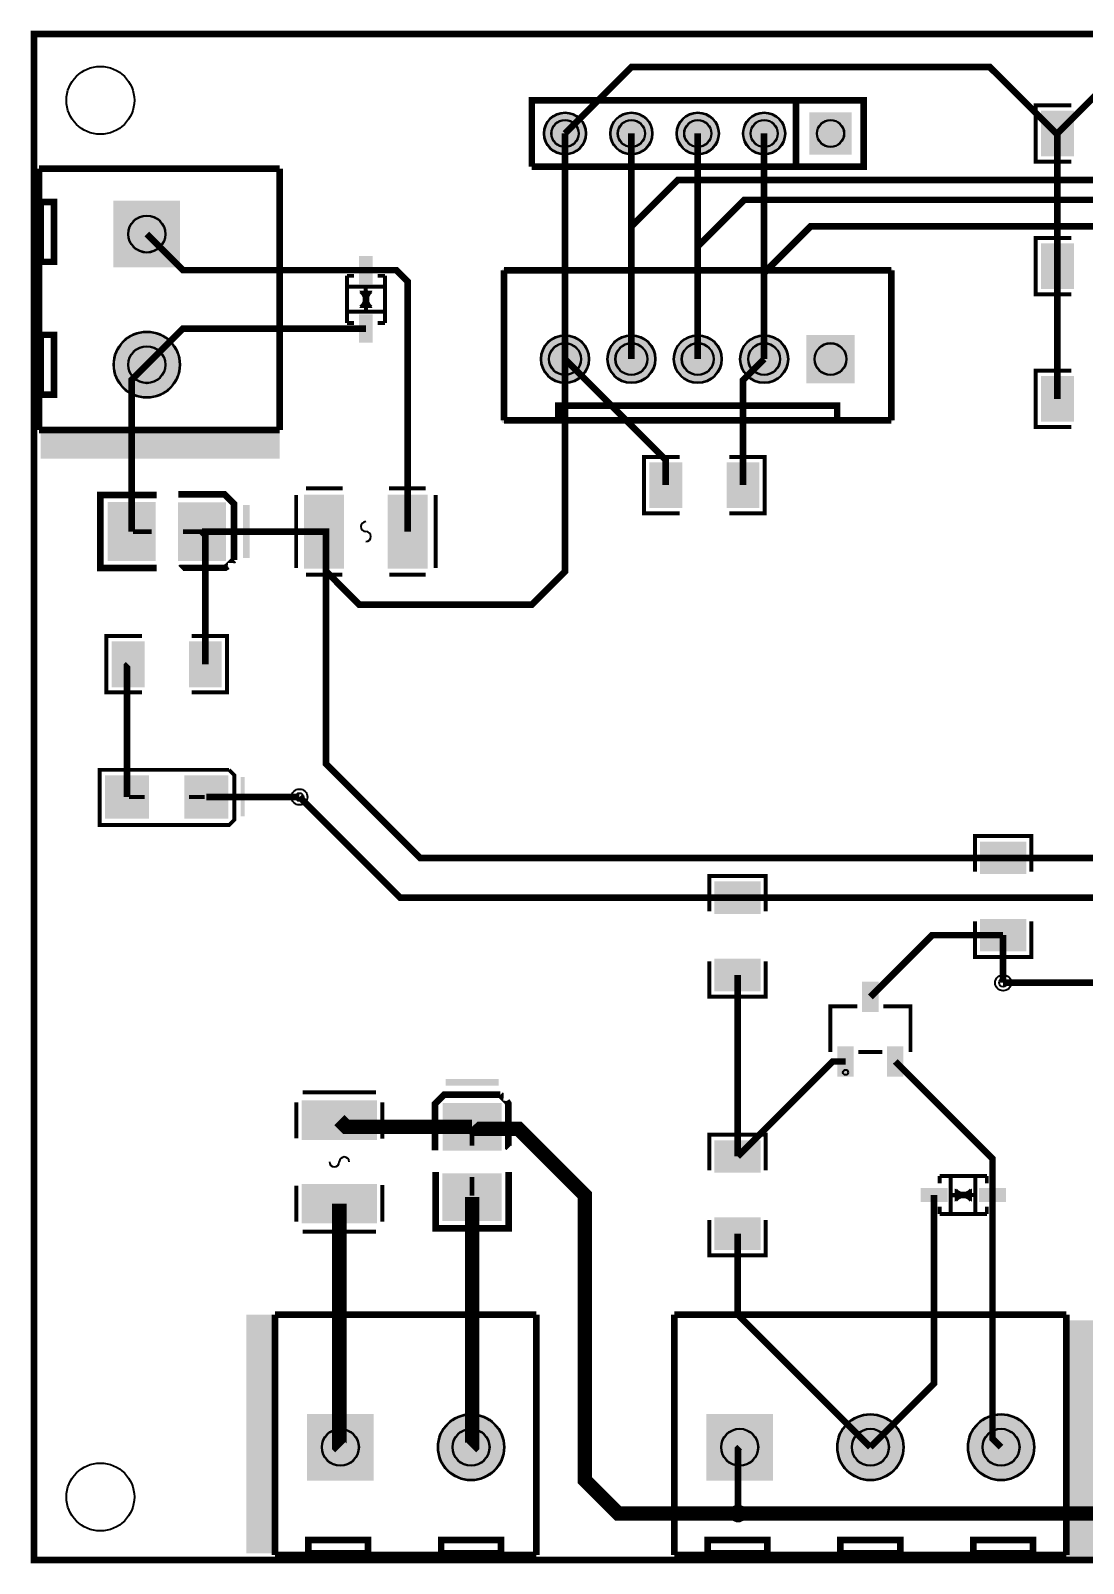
# Model space of a CAD drawing. Header units: millimetres. Extents: x 0 to 150, y -59 to 0.
# Drawn here: x -0.1 to 40.2, y -58.5 to 0.1 of the extents above; entities that cross this region are included whole.
import ezdxf

# ---------------------------------------------------------------- set-up
doc = ezdxf.new("R2010")
doc.units = ezdxf.units.MM
for name, color, linetype, true_color in [('BoardOutLine', 7, 'Continuous', 0xff00ff), ('BottomLayer', 7, 'Continuous', 0x0000ff), ('BottomSolderMaskLayer', 7, 'Continuous', 0xaa00ff), ('Document', 7, 'Continuous', 0xffffff), ('Hole', 7, 'Continuous', 0x222222), ('Multi-Layer', 7, 'Continuous', 0xc0c0c0), ('TopLayer', 7, 'Continuous', 0xff0000), ('TopPasteMaskLayer', 7, 'Continuous', 0x808080), ('TopSilkLayer', 7, 'Continuous', 0xffcc00), ('TopSolderMaskLayer', 7, 'Continuous', 0x800080)]:
    doc.layers.add(name, color=color, linetype=linetype, true_color=true_color)

msp = doc.modelspace()

# ---------------------------------------------------------------- hatches: boundary and pattern name
at = {"layer": 'BottomSolderMaskLayer'}
for points in [[(19.50723901447804, -3.810007620015199, 1), (21.132842265684538, -3.810007620015199, 1)], [(22.04724409448817, -3.810007620015199, 1), (23.67284734569467, -3.810007620015199, 1)], [(24.587249174498304, -3.810007620015199, 1), (26.212852425704803, -3.810007620015199, 1)], [(27.127254254508436, -3.810007620015199, 1), (28.752857505714935, -3.810007620015199, 1)], [(31.292810146910597, -4.622809245618441), (29.667206895704112, -4.622809245618441), (29.667206895704112, -2.9972059944119565), (31.292810146910597, -2.9972059944119565)], [(5.593421644907721, -6.384583975619535), (5.593421644907721, -8.93540999340064), (3.0425956271267296, -8.93540999340064), (3.0425956271267296, -6.384583975619535)], [(3.0426085852172378, -12.659893319786647, 1), (5.59340868681744, -12.659893319786647, 1)], [(19.394640589281188, -12.446024892049763, 1), (21.245440690881388, -12.446024892049763, 1)], [(21.93464566929132, -12.446024892049763, 1), (23.78544577089152, -12.446024892049763, 1)], [(24.474650749301453, -12.446024892049763, 1), (26.325450850901653, -12.446024892049763, 1)], [(27.014655829311586, -12.446024892049763, 1), (28.865455930911786, -12.446024892049763, 1)], [(31.405408777125785, -13.371398825951701), (29.554608675525742, -13.371398825951701), (29.554608675525742, -11.520598724351544), (31.405408777125785, -11.520598724351544)], [(10.448592103635747, -52.8265915306024), (12.999418121416966, -52.8265915306024), (12.999418121416966, -55.377417548383505), (10.448592103635747, -55.377417548383505)], [(15.448501397002872, -54.10210820421639, 1), (17.999301498603074, -54.10210820421639, 1)], [(25.728573250694808, -52.8265915306024), (28.2793992684758, -52.8265915306024), (28.2793992684758, -55.377417548383505), (25.728573250694808, -55.377417548383505)], [(30.728663957328024, -54.10210820421639, 1), (33.27946405892823, -54.10210820421639, 1)], [(35.728663957328024, -54.10210820421639, 1), (38.27946405892823, -54.10210820421639, 1)]]:
    msp.add_hatch(color=256, dxfattribs=at).paths.add_polyline_path(points)
at = {"layer": 'Document'}
for points in [[(30.734010668021256, -14.732004064008038), (32.76601473202936, -14.732004064008038), (32.76601473202936, -9.143992887985746), (18.033985267970593, -9.143992887985746), (18.033985267970593, -14.732004064008038), (20.06598933197847, -14.732004064008038), (20.06598933197847, -14.87002794005582), (20.040005080010133, -14.896012192024273), (17.94003048006107, -14.896012192024273), (17.890017780035578, -14.845999491998896), (17.890017780035578, -9.045999491998941), (17.990017780035487, -8.945999491999032), (32.79001778003544, -8.945999491999032), (32.89001778003558, -9.045999491998941), (32.89001778003558, -14.795986791973519), (32.840005080010314, -14.845999491998896), (30.740005080010178, -14.845999491998896)], [(12.954000508000945, -9.905994411988786), (12.445999491998919, -9.905994411988786), (12.700000000000045, -10.1599949199898)], [(12.445999491998919, -10.413995427990812), (12.954000508000945, -10.413995427990812), (12.700000000000045, -10.1599949199898)], [(4.056007112014186, -18.447752095504143), (4.056007112014186, -19.647752095504188), (4.236017272034587, -19.647752095504188), (4.236017272034587, -18.447752095504143)], [(3.786004572009233, -18.957759715519387), (3.786004572009233, -19.137744475488944), (4.506019812039767, -19.137744475488944), (4.506019812039767, -18.957759715519387)], [(6.4260350520701195, -18.957759715519387), (6.4260350520701195, -19.137744475488944), (5.706019812039585, -19.137744475488944), (5.706019812039585, -18.957759715519387)], [(3.8550165100330105, -28.71000762001529), (3.8550165100330105, -29.710007620015176), (4.005003810007565, -29.710007620015176), (4.005003810007565, -28.71000762001529)], [(3.629997459994911, -29.135001270002476), (3.629997459994911, -29.285013970027876), (4.22999745999482, -29.285013970027876), (4.22999745999482, -29.135001270002476)], [(6.530022860045847, -29.135001270002476), (6.530022860045847, -29.285013970027876), (5.93002286004571, -29.285013970027876), (5.93002286004571, -29.135001270002476)], [(16.67175514351038, -41.83398526797055), (16.85173990347971, -41.83398526797055), (16.85173990347971, -42.55400050800097), (16.67175514351038, -42.55400050800097)], [(16.67175514351038, -44.474015748031434), (16.85173990347971, -44.474015748031434), (16.85173990347971, -43.75400050800101), (16.67175514351038, -43.75400050800101)], [(16.161747523495023, -44.20401320802637), (17.36174752349507, -44.20401320802637), (17.36174752349507, -44.02400304800608), (16.161747523495023, -44.02400304800608)], [(35.30599441198888, -44.19601219202434), (35.30599441198888, -44.70401320802637), (35.559994919990004, -44.450012700025354)], [(35.8139954279909, -44.70401320802637), (35.8139954279909, -44.19601219202434), (35.559994919990004, -44.450012700025354)]]:
    msp.add_hatch(color=256, dxfattribs=at).paths.add_polyline_path(points)
at = {"layer": 'Multi-Layer'}
for points in [[(19.53263906527814, -3.810007620015199, 1), (21.107442214884436, -3.810007620015199, 1)], [(22.072644145288272, -3.810007620015199, 1), (23.64744729489457, -3.810007620015199, 1)], [(24.612649225298405, -3.810007620015199, 1), (26.1874523749047, -3.810007620015199, 1)], [(27.152654305308538, -3.810007620015199, 1), (28.727457454914834, -3.810007620015199, 1)], [(31.267411734823554, -4.597409194818283), (29.692608585217158, -4.597409194818283), (29.692608585217158, -3.0226060452121146), (31.267411734823554, -3.0226060452121146)], [(5.568021336042648, -6.409982219964377), (5.568021336042648, -8.910007620015222), (3.067995935991803, -8.910007620015222), (3.067995935991803, -6.409982219964377)], [(3.068008636017339, -12.659893319786647, 1), (5.568008636017339, -12.659893319786647, 1)], [(19.42004064008129, -12.446024892049763, 1), (21.220040640081287, -12.446024892049763, 1)], [(21.960045720091422, -12.446024892049763, 1), (23.76004572009142, -12.446024892049763, 1)], [(24.500050800101555, -12.446024892049763, 1), (26.300050800101552, -12.446024892049763, 1)], [(27.040055880111687, -12.446024892049763, 1), (28.840055880111684, -12.446024892049763, 1)], [(31.38001016002022, -13.34599949199901), (29.580010160020493, -13.34599949199901), (29.580010160020493, -11.545999491998941), (31.38001016002022, -11.545999491998941)], [(10.473990347980816, -52.85199390398782), (12.974015748031434, -52.85199390398782), (12.974015748031434, -55.35201930403855), (10.473990347980816, -55.35201930403855)], [(15.473901447802973, -54.10210820421639, 1), (17.973901447802973, -54.10210820421639, 1)], [(25.753975107950282, -52.85199390398782), (28.2540005080009, -52.85199390398782), (28.2540005080009, -55.35201930403855), (25.753975107950282, -55.35201930403855)], [(30.754064008128125, -54.10210820421639, 1), (33.254064008128125, -54.10210820421639, 1)], [(35.754064008128125, -54.10210820421639, 1), (38.254064008128125, -54.10210820421639, 1)]]:
    msp.add_hatch(color=256, dxfattribs=at).paths.add_polyline_path(points)
at = {"layer": 'TopLayer'}
for points in [[(39.76499872999739, -2.9595123190246113), (39.76499872999739, -4.6605029210057864), (38.557480314960685, -4.6605029210057864), (38.557480314960685, -2.9595123190246113)], [(39.76499872999739, -8.039497078994145), (39.76499872999739, -9.74048768097532), (38.557480314960685, -9.74048768097532), (38.557480314960685, -8.039497078994145)], [(12.454991109982302, -9.535001270002454), (12.945008890017789, -9.535001270002454), (12.945008890017789, -8.549987299974646), (12.454991109982302, -8.549987299974646)], [(12.454991109982302, -10.784988569977145), (12.945008890017789, -10.784988569977145), (12.945008890017789, -11.770002540005066), (12.454991109982302, -11.770002540005066)], [(39.76499872999739, -13.11950723901441), (39.76499872999739, -14.8204978409957), (38.557480314960685, -14.8204978409957), (38.557480314960685, -13.11950723901441)], [(24.778994157988336, -16.421513843027697), (24.778994157988336, -18.12250444500887), (23.571475742951634, -18.12250444500887), (23.571475742951634, -16.421513843027697)], [(26.529006858013645, -16.421513843027697), (26.529006858013645, -18.12250444500887), (27.736525273050574, -18.12250444500887), (27.736525273050574, -16.421513843027697)], [(4.6276860553721235, -20.147726695453457), (2.8426720853442475, -20.147726695453457), (2.8426720853442475, -17.947726695453298), (4.6276860553721235, -17.947726695453298)], [(7.317424434848817, -20.15242570485134), (5.532410464820941, -20.15242570485134), (5.532410464820941, -17.952425704851407), (7.317424434848817, -17.952425704851407)], [(11.842494284988561, -17.659512319024657), (11.842494284988561, -20.440513081026097), (10.357505715011484, -20.440513081026097), (10.357505715011484, -17.659512319024657)], [(13.55750571501153, -17.659512319024657), (13.55750571501153, -20.440513081026097), (15.042494284988607, -20.440513081026097), (15.042494284988607, -17.659512319024657)], [(4.205003810007611, -23.279502159004323), (4.205003810007611, -24.9804927609855), (2.9974853949709086, -24.9804927609855), (2.9974853949709086, -23.279502159004323)], [(5.9550165100329195, -23.279502159004323), (5.9550165100329195, -24.9804927609855), (7.162534925069849, -24.9804927609855), (7.162534925069849, -23.279502159004323)], [(4.380111760223372, -30.01000762001513), (2.745110490221009, -30.01000762001513), (2.745110490221009, -28.41000762001522), (4.380111760223372, -28.41000762001522)], [(7.414909829819635, -30.01000762001513), (5.779908559817159, -30.01000762001513), (5.779908559817159, -28.41000762001522), (7.414909829819635, -28.41000762001522)], [(36.233502667005496, -32.144983489966876), (37.93449326898667, -32.144983489966876), (37.93449326898667, -30.937465074930174), (36.233502667005496, -30.937465074930174)], [(26.073507747015356, -33.66898653797307), (27.774498348996758, -33.66898653797307), (27.774498348996758, -32.46146812293625), (26.073507747015356, -32.46146812293625)], [(36.233502667005496, -33.8949961899923), (37.93449326898667, -33.8949961899923), (37.93449326898667, -35.10251460502923), (36.233502667005496, -35.10251460502923)], [(26.073507747015356, -35.41899923799838), (27.774498348996758, -35.41899923799838), (27.774498348996758, -36.62651765303531), (26.073507747015356, -36.62651765303531)], [(32.30398780797577, -36.32999745999484), (32.30398780797577, -37.39999999999998), (31.703987807975636, -37.39999999999998), (31.703987807975636, -36.32999745999484)], [(31.35402590805188, -38.799999999999955), (31.35402590805188, -39.870002540004975), (30.754025908051744, -39.870002540004975), (30.754025908051744, -38.799999999999955)], [(33.25394970789944, -38.799999999999955), (33.25394970789944, -39.870002540004975), (32.65394970789953, -39.870002540004975), (32.65394970789953, -38.799999999999955)], [(13.074498348996713, -42.32250444500892), (10.293497586995272, -42.32250444500892), (10.293497586995272, -40.83751587503173), (13.074498348996713, -40.83751587503173)], [(17.866421132842333, -40.942595885191736), (17.866421132842333, -42.727609855219725), (15.666421132842288, -42.727609855219725), (15.666421132842288, -40.942595885191736)], [(27.774498348996758, -43.5750063500127), (26.073507747015356, -43.5750063500127), (26.073507747015356, -42.367487934975884), (27.774498348996758, -42.367487934975884)], [(17.861722123444224, -43.63233426466843), (17.861722123444224, -45.41734823469653), (15.661722123444179, -45.41734823469653), (15.661722123444179, -43.63233426466843)], [(13.074498348996713, -44.03751587503177), (10.293497586995272, -44.03751587503177), (10.293497586995272, -45.52250444500885), (13.074498348996713, -45.52250444500885)], [(34.93500127000266, -44.69502159004321), (34.93500127000266, -44.20500381000761), (33.94998729997474, -44.20500381000761), (33.94998729997474, -44.69502159004321)], [(36.18498856997712, -44.69502159004321), (36.18498856997712, -44.20500381000761), (37.17000254000527, -44.20500381000761), (37.17000254000527, -44.69502159004321)], [(27.774498348996758, -45.32501905003801), (26.073507747015356, -45.32501905003801), (26.073507747015356, -46.53253746507494), (27.774498348996758, -46.53253746507494)]]:
    msp.add_hatch(color=256, dxfattribs=at).paths.add_polyline_path(points)
at = {"layer": 'TopPasteMaskLayer'}
for points in [[(39.76499872999739, -3.059512319024634), (39.76499872999739, -3.420828041656023), (39.66499872999748, -3.5208280416560456), (39.454432308864625, -3.5208280416560456), (39.354432308864716, -3.6208280416560683), (39.354432308864716, -3.9991871983743295), (39.454432308864625, -4.099187198374352), (39.66499872999748, -4.099187198374352), (39.76499872999739, -4.199187198374375), (39.76499872999739, -4.560502921005764), (39.66499872999748, -4.6605029210057864), (38.657480314960594, -4.6605029210057864), (38.557480314960685, -4.560502921005764), (38.557480314960685, -3.059512319024634), (38.657480314960594, -2.9595123190246113), (39.66499872999748, -2.9595123190246113)], [(39.76499872999739, -8.139497078994168), (39.76499872999739, -8.500812801625557), (39.66499872999748, -8.600812801625466), (39.454432308864625, -8.600812801625466), (39.354432308864716, -8.700812801625489), (39.354432308864716, -9.079171958343977), (39.454432308864625, -9.179171958343886), (39.66499872999748, -9.179171958343886), (39.76499872999739, -9.279171958343909), (39.76499872999739, -9.640487680975298), (39.66499872999748, -9.74048768097532), (38.657480314960594, -9.74048768097532), (38.557480314960685, -9.640487680975298), (38.557480314960685, -8.139497078994168), (38.657480314960594, -8.039497078994145), (39.66499872999748, -8.039497078994145)], [(12.454991109982302, -9.535001270002454), (12.945008890017789, -9.535001270002454), (12.945008890017789, -8.549987299974646), (12.454991109982302, -8.549987299974646)], [(12.454991109982302, -10.784988569977145), (12.945008890017789, -10.784988569977145), (12.945008890017789, -11.770002540005066), (12.454991109982302, -11.770002540005066)], [(39.76499872999739, -13.219507239014433), (39.76499872999739, -13.580822961645936), (39.66499872999748, -13.680822961645845), (39.454432308864625, -13.680822961645845), (39.354432308864716, -13.780822961645868), (39.354432308864716, -14.159182118364242), (39.454432308864625, -14.259182118364151), (39.66499872999748, -14.259182118364151), (39.76499872999739, -14.359182118364174), (39.76499872999739, -14.720497840995677), (39.66499872999748, -14.8204978409957), (38.657480314960594, -14.8204978409957), (38.557480314960685, -14.720497840995677), (38.557480314960685, -13.219507239014433), (38.657480314960594, -13.11950723901441), (39.66499872999748, -13.11950723901441)], [(24.778994157988336, -16.52151384302772), (24.778994157988336, -16.882829565659108), (24.6789941579882, -16.982829565659017), (24.468427736855347, -16.982829565659017), (24.368427736855438, -17.08282956565904), (24.368427736855438, -17.461188722377415), (24.468427736855347, -17.561188722377324), (24.6789941579882, -17.561188722377324), (24.778994157988336, -17.661188722377346), (24.778994157988336, -18.02250444500885), (24.6789941579882, -18.12250444500887), (23.671475742951543, -18.12250444500887), (23.571475742951634, -18.02250444500885), (23.571475742951634, -16.52151384302772), (23.671475742951543, -16.421513843027697), (24.6789941579882, -16.421513843027697)], [(26.529006858013645, -16.52151384302772), (26.529006858013645, -16.882829565659108), (26.629006858013554, -16.982829565659017), (26.839573279146634, -16.982829565659017), (26.939573279146543, -17.08282956565904), (26.939573279146543, -17.461188722377415), (26.839573279146634, -17.561188722377324), (26.629006858013554, -17.561188722377324), (26.529006858013645, -17.661188722377346), (26.529006858013645, -18.02250444500885), (26.629006858013554, -18.12250444500887), (27.636525273050665, -18.12250444500887), (27.736525273050574, -18.02250444500885), (27.736525273050574, -16.52151384302772), (27.636525273050665, -16.421513843027697), (26.629006858013554, -16.421513843027697)], [(4.6276860553721235, -20.147726695453457), (2.8426720853442475, -20.147726695453457), (2.8426720853442475, -17.947726695453298), (4.6276860553721235, -17.947726695453298)], [(7.317424434848817, -20.15242570485134), (5.532410464820941, -20.15242570485134), (5.532410464820941, -17.952425704851407), (7.317424434848817, -17.952425704851407)], [(11.842494284988561, -17.759512319024566), (11.842494284988561, -18.477241554483157), (11.742494284988652, -18.57724155448318), (11.437592075184057, -18.57724155448318), (11.337592075184148, -18.67724155448309), (11.337592075184148, -19.422783845567665), (11.437592075184057, -19.522783845567574), (11.742494284988652, -19.522783845567574), (11.842494284988561, -19.622783845567596), (11.842494284988561, -20.340513081026074), (11.742494284988652, -20.440513081026097), (10.457505715011393, -20.440513081026097), (10.357505715011484, -20.340513081026074), (10.357505715011484, -17.759512319024566), (10.457505715011393, -17.659512319024657), (11.742494284988652, -17.659512319024657)], [(13.55750571501153, -17.759512319024566), (13.55750571501153, -18.477241554483157), (13.657505715011439, -18.57724155448318), (13.962407924815807, -18.57724155448318), (14.062407924815943, -18.67724155448309), (14.062407924815943, -19.422783845567665), (13.962407924815807, -19.522783845567574), (13.657505715011439, -19.522783845567574), (13.55750571501153, -19.622783845567596), (13.55750571501153, -20.340513081026074), (13.657505715011439, -20.440513081026097), (14.94249428498847, -20.440513081026097), (15.042494284988607, -20.340513081026074), (15.042494284988607, -17.759512319024566), (14.94249428498847, -17.659512319024657), (13.657505715011439, -17.659512319024657)], [(4.205003810007611, -23.379502159004232), (4.205003810007611, -23.740817881635735), (4.105003810007702, -23.840817881635758), (3.8944373888748487, -23.840817881635758), (3.7944373888749396, -23.94081788163578), (3.7944373888749396, -24.31917703835404), (3.8944373888748487, -24.419177038354064), (4.105003810007702, -24.419177038354064), (4.205003810007611, -24.519177038354087), (4.205003810007611, -24.880492760985476), (4.105003810007702, -24.9804927609855), (3.0974853949708177, -24.9804927609855), (2.9974853949709086, -24.880492760985476), (2.9974853949709086, -23.379502159004232), (3.0974853949708177, -23.279502159004323), (4.105003810007702, -23.279502159004323)], [(5.9550165100329195, -23.379502159004232), (5.9550165100329195, -23.740817881635735), (6.055016510033056, -23.840817881635758), (6.265582931165909, -23.840817881635758), (6.365582931165818, -23.94081788163578), (6.365582931165818, -24.31917703835404), (6.265582931165909, -24.419177038354064), (6.055016510033056, -24.419177038354064), (5.9550165100329195, -24.519177038354087), (5.9550165100329195, -24.880492760985476), (6.055016510033056, -24.9804927609855), (7.062534925069713, -24.9804927609855), (7.162534925069849, -24.880492760985476), (7.162534925069849, -23.379502159004232), (7.062534925069713, -23.279502159004323), (6.055016510033056, -23.279502159004323)], [(4.3800355600710645, -29.910033020065953), (4.3800355600710645, -29.539497078994145), (4.2800355600711555, -29.439497078994123), (3.9241300482601673, -29.439497078994123), (3.8241300482602583, -29.3394970789941), (3.8241300482602583, -29.080543561087097), (3.9241300482601673, -28.980543561087075), (4.2800355600711555, -28.980543561087075), (4.3800355600710645, -28.88051816103632), (4.3800355600710645, -28.510007620015244), (4.2800355600711555, -28.41000762001522), (2.8450342900684973, -28.41000762001522), (2.7450088900177434, -28.510007620015244), (2.7450088900177434, -29.910033020065953), (2.8450342900684973, -30.010033020065976), (4.2800355600711555, -30.010033020065976)], [(5.780010160020311, -28.510007620015244), (5.780010160020311, -28.88051816103632), (5.880010160020447, -28.980518161036343), (6.235915671831435, -28.980518161036343), (6.335915671831344, -29.080518161036252), (6.335915671831344, -29.3394970789941), (6.235915671831435, -29.439497078994123), (5.880010160020447, -29.439497078994123), (5.780010160020311, -29.539497078994145), (5.780010160020311, -29.91000762001522), (5.880010160020447, -30.01000762001513), (7.315011430022878, -30.01000762001513), (7.415011430022787, -29.91000762001522), (7.415011430022787, -28.510007620015244), (7.315011430022878, -28.41000762001522), (5.880010160020447, -28.41000762001522)], [(36.333502667005405, -32.144983489966876), (36.694818389636794, -32.144983489966876), (36.79481838963693, -32.04498348996685), (36.79481838963693, -31.834417068834114), (36.89481838963684, -31.73441706883409), (37.2731775463551, -31.73441706883409), (37.37317754635524, -31.834417068834114), (37.37317754635524, -32.04498348996685), (37.473177546355146, -32.144983489966876), (37.834493268986535, -32.144983489966876), (37.93449326898667, -32.04498348996685), (37.93449326898667, -31.037465074930196), (37.834493268986535, -30.937465074930174), (36.333502667005405, -30.937465074930174), (36.233502667005496, -31.037465074930196), (36.233502667005496, -32.04498348996685)], [(26.173507747015492, -33.66898653797307), (26.53482346964688, -33.66898653797307), (26.63482346964679, -33.568986537973046), (26.63482346964679, -33.35842011684019), (26.734823469646926, -33.25842011684017), (27.113182626365187, -33.25842011684017), (27.213182626365096, -33.35842011684019), (27.213182626365096, -33.568986537973046), (27.313182626365233, -33.66898653797307), (27.67449834899662, -33.66898653797307), (27.774498348996758, -33.568986537973046), (27.774498348996758, -32.561468122936276), (27.67449834899662, -32.46146812293625), (26.173507747015492, -32.46146812293625), (26.073507747015356, -32.561468122936276), (26.073507747015356, -33.568986537973046)], [(36.333502667005405, -33.8949961899923), (36.694818389636794, -33.8949961899923), (36.79481838963693, -33.99499618999232), (36.79481838963693, -34.205562611125174), (36.89481838963684, -34.3055626111252), (37.2731775463551, -34.3055626111252), (37.37317754635524, -34.205562611125174), (37.37317754635524, -33.99499618999232), (37.473177546355146, -33.8949961899923), (37.834493268986535, -33.8949961899923), (37.93449326898667, -33.99499618999232), (37.93449326898667, -35.002514605029205), (37.834493268986535, -35.10251460502923), (36.333502667005405, -35.10251460502923), (36.233502667005496, -35.002514605029205), (36.233502667005496, -33.99499618999232)], [(26.173507747015492, -35.41899923799838), (26.53482346964688, -35.41899923799838), (26.63482346964679, -35.5189992379984), (26.63482346964679, -35.72956565913137), (26.734823469646926, -35.829565659131276), (27.113182626365187, -35.829565659131276), (27.213182626365096, -35.72956565913137), (27.213182626365096, -35.5189992379984), (27.313182626365233, -35.41899923799838), (27.67449834899662, -35.41899923799838), (27.774498348996758, -35.5189992379984), (27.774498348996758, -36.526517653035285), (27.67449834899662, -36.62651765303531), (26.173507747015492, -36.62651765303531), (26.073507747015356, -36.526517653035285), (26.073507747015356, -35.5189992379984)], [(32.30398780797577, -36.32999745999484), (32.30398780797577, -37.39999999999998), (31.703987807975636, -37.39999999999998), (31.703987807975636, -36.32999745999484)], [(31.35402590805188, -38.799999999999955), (31.35402590805188, -39.870002540004975), (30.754025908051744, -39.870002540004975), (30.754025908051744, -38.799999999999955)], [(33.25394970789944, -38.799999999999955), (33.25394970789944, -39.870002540004975), (32.65394970789953, -39.870002540004975), (32.65394970789953, -38.799999999999955)], [(12.974498348996576, -42.32250444500892), (12.256769113538212, -42.32250444500892), (12.156769113538303, -42.222504445008894), (12.156769113538303, -41.91760223520441), (12.056769113538394, -41.817602235204504), (11.311226822453591, -41.817602235204504), (11.211226822453682, -41.91760223520441), (11.211226822453682, -42.222504445008894), (11.111226822453773, -42.32250444500892), (10.393497586995181, -42.32250444500892), (10.293497586995272, -42.222504445008894), (10.293497586995272, -40.937515875031636), (10.393497586995181, -40.83751587503173), (12.974498348996576, -40.83751587503173), (13.074498348996713, -40.937515875031636), (13.074498348996713, -42.222504445008894)], [(17.866421132842333, -40.942595885191736), (17.866421132842333, -42.727609855219725), (15.666421132842288, -42.727609855219725), (15.666421132842288, -40.942595885191736)], [(27.67449834899662, -43.5750063500127), (27.313182626365233, -43.5750063500127), (27.213182626365096, -43.47500635001268), (27.213182626365096, -43.264439928879824), (27.113182626365187, -43.1644399288798), (26.734823469646926, -43.1644399288798), (26.63482346964679, -43.264439928879824), (26.63482346964679, -43.47500635001268), (26.53482346964688, -43.5750063500127), (26.173507747015492, -43.5750063500127), (26.073507747015356, -43.47500635001268), (26.073507747015356, -42.46748793497591), (26.173507747015492, -42.367487934975884), (27.67449834899662, -42.367487934975884), (27.774498348996758, -42.46748793497591), (27.774498348996758, -43.47500635001268)], [(17.861722123444224, -43.63233426466843), (17.861722123444224, -45.41734823469653), (15.661722123444179, -45.41734823469653), (15.661722123444179, -43.63233426466843)], [(12.974498348996576, -44.03751587503177), (12.256769113538212, -44.03751587503177), (12.156769113538303, -44.137515875031795), (12.156769113538303, -44.44241808483616), (12.056769113538394, -44.54241808483607), (11.311226822453591, -44.54241808483607), (11.211226822453682, -44.44241808483616), (11.211226822453682, -44.137515875031795), (11.111226822453773, -44.03751587503177), (10.393497586995181, -44.03751587503177), (10.293497586995272, -44.137515875031795), (10.293497586995272, -45.422504445008826), (10.393497586995181, -45.52250444500885), (12.974498348996576, -45.52250444500885), (13.074498348996713, -45.422504445008826), (13.074498348996713, -44.137515875031795)], [(34.93500127000266, -44.69502159004321), (34.93500127000266, -44.20500381000761), (33.94998729997474, -44.20500381000761), (33.94998729997474, -44.69502159004321)], [(36.18498856997712, -44.69502159004321), (36.18498856997712, -44.20500381000761), (37.17000254000527, -44.20500381000761), (37.17000254000527, -44.69502159004321)], [(27.67449834899662, -45.32501905003801), (27.313182626365233, -45.32501905003801), (27.213182626365096, -45.42501905003803), (27.213182626365096, -45.635585471170884), (27.113182626365187, -45.73558547117091), (26.734823469646926, -45.73558547117091), (26.63482346964679, -45.635585471170884), (26.63482346964679, -45.42501905003803), (26.53482346964688, -45.32501905003801), (26.173507747015492, -45.32501905003801), (26.073507747015356, -45.42501905003803), (26.073507747015356, -46.432537465074915), (26.173507747015492, -46.53253746507494), (27.67449834899662, -46.53253746507494), (27.774498348996758, -46.432537465074915), (27.774498348996758, -45.42501905003803)]]:
    msp.add_hatch(color=256, dxfattribs=at).paths.add_polyline_path(points)
at = {"layer": 'TopSilkLayer'}
for points in [[(0.25400050800101326, -15.24003048006091), (9.398018796037604, -15.24003048006091), (9.398018796037604, -16.256032512064962), (0.25400050800101326, -16.256032512064962), (0.25400050800101326, -15.24003048006091)], [(8.255016510033101, -20.066040132080275), (8.001016002031974, -20.066040132080275), (8.001016002031974, -18.034036068072055), (8.255016510033101, -18.034036068072055)], [(7.913817627635353, -28.448818897637807), (7.913817627635353, -29.95123190246386), (8.066217932435848, -29.95123190246386), (8.066217932435848, -28.448818897637807)], [(17.780035560071155, -40.005003810007565), (17.780035560071155, -40.25900431800858), (15.74803149606305, -40.25900431800858), (15.74803149606305, -40.005003810007565)], [(8.128016256032424, -49.022098044196014), (9.144018288036705, -49.022098044196014), (9.144018288036705, -58.166116332232605), (8.128016256032424, -58.166116332232605), (8.128016256032424, -49.022098044196014)], [(39.50393700787413, -49.2448564897129), (40.51993903987818, -49.2448564897129), (40.51993903987818, -58.38887477774949), (39.50393700787413, -58.38887477774949), (39.50393700787413, -49.2448564897129)]]:
    msp.add_hatch(color=256, dxfattribs=at).paths.add_polyline_path(points)
at = {"layer": 'TopSolderMaskLayer'}
for points in [[(19.50723901447804, -3.810007620015199, 1), (21.132842265684538, -3.810007620015199, 1)], [(22.04724409448817, -3.810007620015199, 1), (23.67284734569467, -3.810007620015199, 1)], [(24.587249174498304, -3.810007620015199, 1), (26.212852425704803, -3.810007620015199, 1)], [(27.127254254508436, -3.810007620015199, 1), (28.752857505714935, -3.810007620015199, 1)], [(31.292810146910597, -4.622809245618441), (29.667206895704112, -4.622809245618441), (29.667206895704112, -2.9972059944119565), (31.292810146910597, -2.9972059944119565)], [(39.790396643645636, -2.9341126475052306), (39.790396643645636, -4.685902592525167), (38.53207812700862, -4.685902592525167), (38.53207812700862, -2.9341126475052306)], [(5.593421644907721, -6.384583975619535), (5.593421644907721, -8.93540999340064), (3.0425956271267296, -8.93540999340064), (3.0425956271267296, -6.384583975619535)], [(39.790396643645636, -8.01409664891321), (39.790396643645636, -9.765886593933374), (38.53207812700862, -9.765886593933374), (38.53207812700862, -8.01409664891321)], [(12.442353962479956, -9.586069974078669), (12.957643417607642, -9.586069974078669), (12.957643417607642, -8.498934396044092), (12.442353962479956, -8.498934396044092)], [(12.442353962479956, -10.733914599185823), (12.957643417607642, -10.733914599185823), (12.957643417607642, -11.821050177220286), (12.442353962479956, -11.821050177220286)], [(3.0426085852172378, -12.659893319786647, 1), (5.59340868681744, -12.659893319786647, 1)], [(19.394640589281188, -12.446024892049763, 1), (21.245440690881388, -12.446024892049763, 1)], [(21.93464566929132, -12.446024892049763, 1), (23.78544577089152, -12.446024892049763, 1)], [(24.474650749301453, -12.446024892049763, 1), (26.325450850901653, -12.446024892049763, 1)], [(27.014655829311586, -12.446024892049763, 1), (28.865455930911786, -12.446024892049763, 1)], [(31.405408777125785, -13.371398825951701), (29.554608675525742, -13.371398825951701), (29.554608675525742, -11.520598724351544), (31.405408777125785, -11.520598724351544)], [(39.790396643645636, -13.094106808933589), (39.790396643645636, -14.845896753953639), (38.53207812700862, -14.845896753953639), (38.53207812700862, -13.094106808933589)], [(24.80439314021237, -16.39611341294676), (24.80439314021237, -18.147903357966925), (23.546074623575578, -18.147903357966925), (23.546074623575578, -16.39611341294676)], [(26.503603601485565, -16.39611341294676), (26.503603601485565, -18.147903357966925), (27.761922118122584, -18.147903357966925), (27.761922118122584, -16.39611341294676)], [(4.653088997634541, -20.173126159742083), (2.817274926006462, -20.173126159742083), (2.817274926006462, -17.92232605814172), (4.653088997634541, -17.92232605814172)], [(7.342823762783382, -20.177828101697173), (5.507009691155417, -20.177828101697173), (5.507009691155417, -17.92702800009704), (7.342823762783382, -17.92702800009704)], [(11.867891294646824, -17.63411180424589), (11.867891294646824, -20.46591266784742), (10.332103491967246, -20.46591266784742), (10.332103491967246, -17.63411180424589)], [(13.532106967557866, -17.63411180424589), (13.532106967557866, -20.46591266784742), (15.067894770237444, -20.46591266784742), (15.067894770237444, -17.63411180424589)], [(4.230404929383667, -23.25410097036206), (4.230404929383667, -25.005890915381883), (2.9720864127466484, -25.005890915381883), (2.9720864127466484, -23.25410097036206)], [(5.929615390656863, -23.25410097036206), (5.929615390656863, -25.005890915381883), (7.187933907293882, -25.005890915381883), (7.187933907293882, -23.25410097036206)], [(4.4055118110236435, -30.035406057908858), (2.719710439420851, -30.035406057908858), (2.719710439420851, -28.384605956308633), (4.4055118110236435, -28.384605956308633)], [(7.4403098806196795, -30.035406057908858), (5.754508509017114, -30.035406057908858), (5.754508509017114, -28.384605956308633), (7.4403098806196795, -28.384605956308633)], [(36.19771926350768, -32.163012978459165), (37.97027026102842, -32.163012978459165), (37.97027026102842, -30.919432552192234), (36.19771926350768, -30.919432552192234)], [(26.037725412093778, -33.687016026465244), (27.810276409614744, -33.687016026465244), (27.810276409614744, -32.44343560019831), (26.037725412093778, -32.44343560019831)], [(36.19771926350768, -33.87696215013136), (37.97027026102842, -33.87696215013136), (37.97027026102842, -35.12054257639852), (36.19771926350768, -35.12054257639852)], [(26.037725412093778, -35.40096519813744), (27.810276409614744, -35.40096519813744), (27.810276409614744, -36.644545624404714), (26.037725412093778, -36.644545624404714)], [(32.31822717557975, -36.28468984249798), (32.31822717557975, -37.44528611207761), (31.68974120492021, -37.44528611207761), (31.68974120492021, -36.28468984249798)], [(31.368265275656086, -38.75470098467076), (31.368265275656086, -39.91529725425039), (30.739779304996546, -39.91529725425039), (30.739779304996546, -38.75470098467076)], [(33.26818907550364, -38.75470098467076), (33.26818907550364, -39.91529725425039), (32.63970310484433, -39.91529725425039), (32.63970310484433, -38.75470098467076)], [(13.122064413512135, -42.336065150926174), (10.24592978468445, -42.336065150926174), (10.24592978468445, -40.82395052932736), (13.122064413512135, -40.82395052932736)], [(17.89772916403922, -40.92198587329722), (17.89772916403922, -42.748217521068455), (15.635118884569692, -42.748217521068455), (15.635118884569692, -40.92198587329722)], [(27.810276409614744, -43.593035838504875), (26.037725412093778, -43.593035838504875), (26.037725412093778, -42.349455412237944), (27.810276409614744, -42.349455412237944)], [(17.893026540313485, -43.61172718533112), (17.893026540313485, -45.43795883310247), (15.630416260843958, -45.43795883310247), (15.630416260843958, -43.61172718533112)], [(13.122064413512135, -44.02395238524218), (10.24592978468445, -44.02395238524218), (10.24592978468445, -45.536067006840995), (13.122064413512135, -45.536067006840995)], [(34.960402630758836, -44.72041505744926), (34.960402630758836, -44.1795945424559), (33.924588559130825, -44.1795945424559), (33.924588559130825, -44.72041505744926)], [(36.159592449045476, -44.72041505744926), (36.159592449045476, -44.1795945424559), (37.19540652067394, -44.1795945424559), (37.19540652067394, -44.72041505744926)], [(27.810276409614744, -45.30698501017707), (26.037725412093778, -45.30698501017707), (26.037725412093778, -46.55056543644423), (27.810276409614744, -46.55056543644423)], [(10.448592103635747, -52.8265915306024), (12.999418121416966, -52.8265915306024), (12.999418121416966, -55.377417548383505), (10.448592103635747, -55.377417548383505)], [(15.448501397002872, -54.10210820421639, 1), (17.999301498603074, -54.10210820421639, 1)], [(25.728573250694808, -52.8265915306024), (28.2793992684758, -52.8265915306024), (28.2793992684758, -55.377417548383505), (25.728573250694808, -55.377417548383505)], [(30.728663957328024, -54.10210820421639, 1), (33.27946405892823, -54.10210820421639, 1)], [(35.728663957328024, -54.10210820421639, 1), (38.27946405892823, -54.10210820421639, 1)]]:
    msp.add_hatch(color=256, dxfattribs=at).paths.add_polyline_path(points)

# ---------------------------------------------------------------- linework, layer by layer
at = {"layer": 'BoardOutLine', "const_width": 0.25400050800101603}
msp.add_lwpolyline([(0, 0), (149.86029972059941, 0), (149.86029972059941, -58.42011684023362), (0, -58.42011684023362), (0, 0)], close=True, dxfattribs=at)
at = {"layer": 'BottomLayer', "const_width": 0.25400050800101603}
for points in [[(68.57988315976627, -3.810007620015199), (66.80187960375929, -5.588011176022292), (24.637998475996937, -5.588011176022292), (22.86004572009142, -7.3659639319278085), (22.86004572009142, -12.446024892049763)], [(71.1198882397764, -3.810007620015199), (68.57988315976627, -6.3500127000253315), (27.17800355600707, -6.3500127000253315), (25.400050800101553, -8.127965455930848), (25.400050800101553, -12.446024892049763)], [(73.65989331978653, -3.810007620015199), (70.10391160782319, -7.36598933197854), (29.718008636017203, -7.36598933197854), (27.940055880111686, -9.143942087884056), (27.940055880111686, -12.446024892049763)], [(73.65989331978653, -11.43002286004571), (48.76791973583954, -36.321996443992816), (37.08399796799608, -36.321996443992816)]]:
    msp.add_lwpolyline(points, dxfattribs=at)
at = {"layer": 'BottomSolderMaskLayer'}
for centre, radius in [((20.320040640081288, -3.810007620015199), 0.8128016256032513), ((20.3199898399796, -3.810007620015199), 0.526459478725409), ((22.86004572009142, -3.810007620015199), 0.8128016256032513), ((22.85999491998973, -3.810007620015199), 0.526459478725409), ((25.400050800101553, -3.810007620015199), 0.8128016256032513), ((25.399999999999864, -3.810007620015199), 0.526459478725409), ((27.940055880111686, -3.810007620015199), 0.8128016256032513), ((27.940005080009996, -3.810007620015199), 0.526459478725409), ((30.48001016002013, -3.810007620015199), 0.526459478725409), ((4.318008636017339, -7.659994919989799), 0.7142240284480569), ((4.318008636017339, -12.659893319786647), 1.2754000508001015), ((20.320040640081288, -12.446024892049763), 0.9254000508001016), ((22.86004572009142, -12.446024892049763), 0.9254000508001016), ((25.400050800101553, -12.446024892049763), 0.9254000508001016), ((27.940055880111686, -12.446024892049763), 0.9254000508001016), ((4.318008636017339, -12.6599949199898), 0.7142240284480569), ((20.3199898399796, -12.445999491998919), 0.6169333672000678), ((22.85999491998973, -12.445999491998919), 0.6169333672000678), ((25.399999999999864, -12.445999491998919), 0.6169333672000678), ((27.940005080009996, -12.445999491998919), 0.6169333672000678), ((30.48001016002013, -12.445999491998919), 0.6169333672000678), ((11.724003048006125, -54.10200660401324), 0.7142240284480569), ((16.723901447802973, -54.10210820421639), 1.2754000508001015), ((16.724003048006125, -54.10200660401324), 0.7142240284480569), ((27.00398780797559, -54.10200660401324), 0.7142240284480569), ((32.004064008128125, -54.10210820421639), 1.2754000508001015), ((32.00398780797582, -54.10200660401324), 0.7142240284480569), ((37.004064008128125, -54.10210820421639), 1.2754000508001015), ((37.00403860807728, -54.10200660401324), 0.7142240284480569)]:
    msp.add_circle(centre, radius, dxfattribs=at)
at = {"layer": 'Document'}
msp.add_circle((31.054102108204233, -39.75107950215897), 0.10007620015240032, dxfattribs=at)
at = {"layer": 'Hole'}
for centre in [(10.160020320040758, -29.210058420116866), (37.08407416814839, -36.32207264414524), (26.94183388366764, -56.642113284226525)]:
    msp.add_circle(centre, 0.15240030480060962, dxfattribs=at)
at = {"layer": 'Multi-Layer'}
for centre, radius in [((2.5400050800101326, -2.5400050800101326), 1.3000000000000003), ((20.320040640081288, -3.810007620015199), 0.7874015748031498), ((20.3199898399796, -3.810007620015199), 0.51000762001524), ((22.86004572009142, -3.810007620015199), 0.7874015748031498), ((22.85999491998973, -3.810007620015199), 0.51000762001524), ((25.400050800101553, -3.810007620015199), 0.7874015748031498), ((25.399999999999864, -3.810007620015199), 0.51000762001524), ((27.940055880111686, -3.810007620015199), 0.7874015748031498), ((27.940005080009996, -3.810007620015199), 0.51000762001524), ((30.48001016002013, -3.810007620015199), 0.51000762001524), ((4.318008636017339, -7.659994919989799), 0.7000000000000001), ((4.318008636017339, -12.659893319786647), 1.25), ((20.320040640081288, -12.446024892049763), 0.9000000000000001), ((22.86004572009142, -12.446024892049763), 0.9000000000000001), ((25.400050800101553, -12.446024892049763), 0.9000000000000001), ((27.940055880111686, -12.446024892049763), 0.9000000000000001), ((4.318008636017339, -12.6599949199898), 0.7000000000000001), ((20.3199898399796, -12.445999491998919), 0.6000000000000001), ((22.85999491998973, -12.445999491998919), 0.6000000000000001), ((25.399999999999864, -12.445999491998919), 0.6000000000000001), ((27.940005080009996, -12.445999491998919), 0.6000000000000001), ((30.48001016002013, -12.445999491998919), 0.6000000000000001), ((10.160020320040758, -29.210058420116866), 0.30480060960121924), ((37.08407416814839, -36.32207264414524), 0.30480060960121924), ((16.723901447802973, -54.10210820421639), 1.25), ((32.004064008128125, -54.10210820421639), 1.25), ((37.004064008128125, -54.10210820421639), 1.25), ((11.724003048006125, -54.10200660401324), 0.7000000000000001), ((16.724003048006125, -54.10200660401324), 0.7000000000000001), ((27.00398780797559, -54.10200660401324), 0.7000000000000001), ((32.00398780797582, -54.10200660401324), 0.7000000000000001), ((37.00403860807728, -54.10200660401324), 0.7000000000000001), ((2.5400050800101326, -56.00711201422405), 1.3000000000000003), ((26.94183388366764, -56.642113284226525), 0.30480060960121924)]:
    msp.add_circle(centre, radius, dxfattribs=at)
at = {"layer": 'TopLayer'}
for points, const_width in [([(20.320040640081288, -3.810007620015199), (22.86004572009142, -1.2700025400050663), (36.576073152146364, -1.2700025400050663), (39.1160782321565, -3.810007620015199), (39.16179832359671, -3.810007620015199)], 0.25400050800101603), ([(39.16179832359671, -3.810007620015199), (41.701803403606846, -1.2700025400050663), (63.500127000254, -1.2700025400050663), (66.04013208026413, -3.810007620015199)], 0.25400050800101603), ([(20.320040640081288, -12.446024892049763), (20.320040640081288, -3.810007620015199)], 0.25400050800101603), ([(22.86004572009142, -3.810007620015199), (22.86004572009142, -12.446024892049763)], 0.25400050800101603), ([(25.400050800101553, -3.810007620015199), (25.400050800101553, -12.446024892049763)], 0.25400050800101603), ([(27.940055880111686, -3.810007620015199), (27.940055880111686, -12.446024892049763)], 0.25400050800101603), ([(39.16121412242842, -3.809956819913623), (39.16121412242842, -8.889966979933888)], 0.25400050800101603), ([(4.318008636017339, -7.659893319786647), (5.700685801371719, -9.042570485141027), (12.70002540005089, -9.042570485141027)], 0.25400050800101603), ([(39.16121412242842, -8.889966979933888), (39.161188722377574, -13.969951739903422)], 0.25400050800101603), ([(12.70002540005089, -9.042570485141027), (13.86858013716028, -9.042570485141027), (14.299923799847647, -9.473914147828282), (14.299923799847647, -19.049987299974532)], 0.25400050800101603), ([(12.70002540005089, -11.27752095504195), (5.700381000762036, -11.27752095504195), (4.318008636017339, -12.659893319786647)], 0.25400050800101603), ([(20.320040640081288, -12.446024892049763), (20.320040640081288, -20.5740411480823), (19.050038100076108, -21.844043688087368), (12.446024892049763, -21.844043688087368), (11.17602235204481, -20.57150114300225)], 0.25400050800101603), ([(20.320040640081288, -12.446024892049763), (24.175184150368295, -16.30116840233677), (24.175184150368295, -17.271958343916594)], 0.25400050800101603), ([(27.940055880111686, -12.446024892049763), (27.132766065532223, -13.25331470662934), (27.132766065532223, -17.271958343916594)], 0.25400050800101603), ([(4.318008636017339, -12.659893319786647), (3.7351028702057647, -13.242799085598108), (3.7351028702057647, -19.047675895351745)], 0.25400050800101603), ([(6.424968249936455, -19.05250190500385), (6.558801117602343, -19.18633477266951), (6.558801117602343, -24.129946659893335)], 0.25400050800101603), ([(11.09982219964445, -19.050038100076222), (6.426212852425806, -19.05257810515627)], 0.25400050800101603), ([(11.09982219964445, -19.050038100076222), (11.17602235204481, -19.050038100076222), (11.17602235204481, -26.924053848107633)], 0.25400050800101603), ([(3.601219202438415, -24.129946659893335), (3.56253492506994, -24.16863093726181), (3.56253492506994, -29.209931419862755)], 0.25400050800101603), ([(11.17602235204481, -26.924053848107633), (11.17602235204481, -27.940055880111686), (14.777749555498986, -31.541783083566088), (37.08407416814839, -31.541783083566088)], 0.25400050800101603), ([(6.597332994665976, -29.209931419862755), (10.159918719837378, -29.209931419862755)], 0.25400050800101603), ([(10.159994919989913, -29.210007620015176), (14.015265430530917, -33.06527813055618), (26.924053848107633, -33.06527813055618)], 0.25400050800101603), ([(37.08407416814839, -31.5412750825501), (57.40411480822968, -31.5412750825501)], 0.25400050800101603), ([(26.924053848107633, -33.06527813055618), (47.24389128778262, -33.06512573025145)], 0.25400050800101603), ([(32.004064008128125, -36.86512573025141), (34.37033274066539, -34.49885699771403), (37.08407416814839, -34.49885699771403)], 0.25400050800101603), ([(37.08399796799608, -36.321996443992816), (37.08407416814839, -34.49885699771403)], 0.25400050800101603), ([(26.924053848107633, -42.97129794259581), (26.924053848107633, -36.02286004572011)], 0.25400050800101603), ([(26.924053848107633, -42.97129794259581), (30.560325120650305, -39.33502667005337), (31.054102108204233, -39.33502667005337)], 0.25400050800101603), ([(32.95402590805179, -39.33502667005337), (36.67752095504193, -43.05852171704339), (36.67752095504193, -44.450088900177775)], 0.25400050800101603), ([(11.6840741681483, -41.58003556007111), (11.939090678181401, -41.8350520701041), (16.76649733299473, -41.8350520701041)], 0.55), ([(16.76657353314704, -41.83388366776728), (16.840233680467463, -41.91008382016764), (18.54203708407408, -41.91008382016764), (21.08204216408444, -44.450088900177775), (21.08204216408444, -55.37211074422146), (22.352044704089394, -56.642113284226525), (26.941910083820176, -56.642113284226525)], 0.55), ([(11.723901447802973, -54.10210820421639), (11.6840741681483, -54.06228092456172), (11.6840741681483, -44.77993395986789)], 0.55), ([(16.723901447802973, -54.10210820421639), (16.761671323342625, -54.06433832867663), (16.761671323342625, -44.5249174498349)], 0.55), ([(32.004064008128125, -54.10210820421639), (34.44246888493785, -51.663703327406665), (34.44246888493785, -44.450088900177775)], 0.25400050800101603), ([(37.00408940817874, -54.10210820421639), (36.677419354838776, -53.77543815087631), (36.677419354838776, -44.450088900177775)], 0.25400050800101603), ([(32.004064008128125, -54.10210820421639), (26.924053848107633, -49.022098044196014), (26.924053848107633, -45.92887985775974)], 0.25400050800101603), ([(27.004064008127898, -54.10210820421639), (26.941910083820176, -54.16426212852423), (26.941910083820176, -56.642113284226525)], 0.25400050800101603), ([(26.941910083820176, -56.642113284226525), (47.397409194818465, -56.642113284226525)], 0.55)]:
    msp.add_lwpolyline(points, dxfattribs=dict(at, const_width=const_width))
at = {"layer": 'TopSilkLayer'}
for points, const_width in [([(29.845008890017652, -5.080010160020265), (31.75001270002531, -5.080010160020265), (31.75001270002531, -2.5400050800101326), (19.049987299974646, -2.5400050800101326), (19.049987299974646, -5.080010160020265)], 0.25400050800101603), ([(29.161569723139564, -5.080010160020265), (29.161569723139564, -2.5400050800101326)], 0.25400050800101603), ([(39.68879857759703, -2.7309118618237562), (38.32887985775983, -2.7309118618237562), (38.32887985775983, -4.889103378206755), (39.68879857759703, -4.889103378206755)], 0.15240030480060962), ([(0.19799339598682764, -5.159994919989799), (0.19799339598682764, -15.159994919989913)], 0.25400050800101603), ([(9.398018796037604, -5.159994919989799), (0.19799339598682764, -5.159994919989799)], 0.25400050800101603), ([(9.398018796037604, -5.159994919989799), (9.398018796037604, -15.159994919989913)], 0.25400050800101603), ([(19.049987299974646, -5.080010160020265), (29.845008890017652, -5.080010160020265)], 0.25400050800101603), ([(39.68879857759703, -7.810896621793177), (38.32887985775983, -7.810896621793177), (38.32887985775983, -9.96908813817629), (39.68879857759703, -9.96908813817629)], 0.15240030480060962), ([(11.973787147574285, -9.258801117602161), (11.973787147574285, -11.061188722377437)], 0.15240030480060962), ([(11.973787147574285, -9.258801117602161), (12.251790703581491, -9.258801117602161)], 0.15240030480060962), ([(13.426212852425806, -9.258801117602161), (13.1482092964186, -9.258801117602161)], 0.15240030480060962), ([(13.426212852425806, -9.258801117602161), (13.426212852425806, -11.061188722377437)], 0.15240030480060962), ([(17.990017780035487, -9.045999491998941), (17.990017780035487, -14.796012192024364)], 0.25400050800101603), ([(32.81000762001531, -9.046024892049786), (17.990017780035487, -9.046024892049786)], 0.25400050800101603), ([(32.80998221996424, -14.796012192024364), (32.81000762001531, -9.046024892049786)], 0.25400050800101603), ([(13.426212852425806, -9.676733553467102), (11.973787147574285, -9.676733553467102)], 0.15240030480060962), ([(12.700000000000045, -10.286995173990249), (12.700000000000045, -10.156946913893876), (12.572999745999368, -9.905994411988786), (12.827000254000495, -9.905994411988786), (12.827000254000495, -9.905994411988786), (12.703048006095969, -10.157759715519433)], 0.154000508001016), ([(12.700000000000045, -10.032994665989236), (12.700000000000045, -10.163042926085836), (12.827000254000495, -10.413995427990812), (12.572999745999368, -10.413995427990812), (12.572999745999368, -10.413995427990812), (12.696951993904122, -10.162230124460166)], 0.154000508001016), ([(12.700000000000045, -10.626873253746567), (12.69745999492011, -9.676733553467102)], 0.154000508001016), ([(13.426212852425806, -10.626873253746567), (11.973787147574285, -10.626873253746567)], 0.15240030480060962), ([(12.572999745999368, -10.1599949199898), (12.827000254000495, -10.1599949199898)], 0.154000508001016), ([(11.973787147574285, -11.061188722377437), (12.251790703581491, -11.061188722377437)], 0.15240030480060962), ([(13.426212852425806, -11.061188722377437), (13.1482092964186, -11.061188722377437)], 0.15240030480060962), ([(39.68879857759703, -12.890906781813442), (38.32887985775983, -12.890906781813442), (38.32887985775983, -15.049098298196668), (39.68879857759703, -15.049098298196668)], 0.15240030480060962), ([(20.06598933197847, -14.732004064008038), (20.06598933197847, -14.224003048006011), (30.734010668021256, -14.224003048006011), (30.734010668021256, -14.732004064008038), (30.734010668021256, -14.732004064008038)], 0.25400050800101603), ([(9.398018796037604, -15.159994919989913), (0.19799339598682764, -15.159994919989913)], 0.25400050800101603), ([(17.990017780035487, -14.796012192024364), (32.81000762001531, -14.796012192024364)], 0.25400050800101603), ([(24.702794005587975, -16.192913385826728), (23.34287528575055, -16.192913385826728), (23.34287528575055, -18.35110490220984), (24.702794005587975, -18.35110490220984)], 0.15240030480060962), ([(26.605207010414006, -16.192913385826728), (27.96512573025143, -16.192913385826728), (27.96512573025143, -18.35110490220984), (26.605207010414006, -18.35110490220984)], 0.15240030480060962), ([(4.6996443992889, -20.447269494539), (2.5406400812802303, -20.447269494539), (2.5406400812802303, -17.65326390652774), (4.6996443992889, -17.65326390652774)], 0.25400050800101603), ([(7.4124968249936956, -17.743561087122202), (7.2961391922783605, -17.627203454406867), (5.518135636271381, -17.627203454406867)], 0.25400050800101603), ([(10.032994665989236, -20.447015494030893), (10.032994665989236, -17.653009906019747)], 0.15199390398780802), ([(11.810998221996442, -17.399009398018734), (10.413995427990812, -17.399009398018734)], 0.15240030480060962), ([(13.589001778003421, -17.399009398018734), (14.986004572009051, -17.399009398018734)], 0.15240030480060962), ([(15.367005334010628, -20.447015494030893), (15.367005334010628, -17.653009906019747)], 0.15199390398780802), ([(7.651130302260526, -20.13484886969775), (7.651130302260526, -17.980924561849065), (7.4124968249936956, -17.743561087122202)], 0.25400050800101603), ([(7.415570231140464, -20.373787147574262), (7.315900431800856, -20.43716027432049), (5.63147066294141, -20.43716027432049), (5.618110236220446, -20.45052070104134)], 0.25400050800101603), ([(7.651130302260526, -20.13484886969775), (7.412369824739699, -20.37360934721869), (7.415570231140464, -20.373787147574262), (7.415570231140464, -20.373787147574262)], 0.25400050800101603), ([(10.413995427990812, -20.701016002031906), (11.797383794767711, -20.701016002031906)], 0.15240030480060962), ([(14.986004572009051, -20.701016002031906), (13.60261620523238, -20.701016002031906)], 0.15240030480060962), ([(4.12880365760725, -23.050901701803355), (2.76888493776994, -23.050901701803355), (2.76888493776994, -25.209093218186354), (4.12880365760725, -25.209093218186354)], 0.15240030480060962), ([(6.03121666243328, -23.050901701803355), (7.391135382270704, -23.050901701803355), (7.391135382270704, -25.209093218186354), (6.03121666243328, -25.209093218186354)], 0.15240030480060962), ([(7.670002540005044, -29.999974599949155), (7.670002540005044, -30.08003556007111), (7.470002540004998, -30.28001016002031), (2.509982219964513, -30.28001016002031), (2.509982219964513, -28.170002540005044), (7.460020320040712, -28.170002540005044)], 0.15001270002540007), ([(7.670002540005044, -29.999974599949155), (7.670002540005044, -28.37998475996949), (7.460020320040712, -28.170002540005044)], 0.15001270002540007), ([(36.00490220980441, -32.06878333756674), (36.00490220980441, -30.708864617729205), (38.163093726187526, -30.708864617729205), (38.163093726187526, -32.06878333756674)], 0.15240030480060962), ([(25.844907289814728, -33.59278638557282), (25.844907289814728, -32.232867665735284), (28.003098806197613, -32.232867665735284), (28.003098806197613, -33.59278638557282)], 0.15240030480060962), ([(36.00490220980441, -33.97119634239266), (36.00490220980441, -35.33111506223008), (38.163093726187526, -35.33111506223008), (38.163093726187526, -33.97119634239266)], 0.15240030480060962), ([(25.844907289814728, -35.49519939039874), (25.844907289814728, -36.85511811023616), (28.003098806197613, -36.85511811023616), (28.003098806197613, -35.49519939039874)], 0.15240030480060962), ([(30.467792735585363, -38.97607315214634), (30.467792735585363, -37.2236728473456), (31.50939801879599, -37.2236728473456)], 0.15240030480060962), ([(33.54018288036582, -38.97607315214634), (33.54018288036582, -37.2236728473456), (32.49857759715519, -37.2236728473456)], 0.15240030480060962), ([(32.4593853187705, -38.97607315214634), (31.54859029718068, -38.97607315214634)], 0.15240030480060962), ([(10.286995173990363, -40.51300482600959), (13.081000762001395, -40.51300482600959)], 0.15199390398780802), ([(17.84884429768863, -40.60889001778003), (15.694919989839946, -40.60889001778003), (15.457556515113083, -40.84752349504697)], 0.25400050800101603), ([(17.84884429768863, -40.60889001778003), (18.087604775209684, -40.84765049530097), (18.087782575565143, -40.84445008890009), (18.087782575565143, -40.84445008890009)], 0.25400050800101603), ([(10.032994665989236, -40.89400558801117), (10.032994665989236, -42.277393954787954)], 0.15240030480060962), ([(13.335001270002522, -42.291008382016685), (13.335001270002522, -40.89400558801117)], 0.15240030480060962), ([(15.457556515113083, -40.84752349504697), (15.341198882397748, -40.963881127762306), (15.341198882397748, -42.7418846837694)], 0.25400050800101603), ([(18.087782575565143, -40.84445008890009), (18.15115570231137, -40.94411988823981), (18.15115570231137, -42.628549657099256), (18.164516129032336, -42.64191008382011)], 0.25400050800101603), ([(28.003098806197613, -43.49880619761245), (28.003098806197613, -42.138887477774915), (25.844907289814728, -42.138887477774915), (25.844907289814728, -43.49880619761245)], 0.15240030480060962), ([(13.335001270002522, -44.06901193802378), (13.335001270002522, -45.46601473202941)], 0.15240030480060962), ([(18.16126492252988, -43.56037592075177), (18.16126492252988, -45.719380238760436), (15.367259334518621, -45.719380238760436), (15.367259334518621, -43.56037592075177)], 0.25400050800101603), ([(34.65880111760225, -43.72379984759971), (34.65880111760225, -44.0018034036068)], 0.15240030480060962), ([(34.65880111760225, -43.72379984759971), (36.46118872237753, -43.72379984759971)], 0.15240030480060962), ([(35.07673355346719, -43.72379984759971), (35.07673355346719, -45.176225552451115)], 0.15240030480060962), ([(36.026873253746544, -43.72379984759971), (36.026873253746544, -45.176225552451115)], 0.15240030480060962), ([(36.46118872237753, -43.72379984759971), (36.46118872237753, -44.0018034036068)], 0.15240030480060962), ([(10.032994665989236, -45.46601473202941), (10.032994665989236, -44.082626365252736)], 0.15240030480060962), ([(36.026873253746544, -44.450012700025354), (35.07673355346719, -44.452552705105404)], 0.154000508001016), ([(35.686995173990454, -44.450012700025354), (35.55694691389385, -44.450012700025354), (35.30599441198888, -44.577012954025804), (35.30599441198888, -44.32301244602479), (35.30599441198888, -44.32301244602479), (35.557759715519296, -44.44696469392943)], 0.154000508001016), ([(35.43299466598933, -44.450012700025354), (35.56304292608593, -44.450012700025354), (35.8139954279909, -44.32301244602479), (35.8139954279909, -44.577012954025804), (35.8139954279909, -44.577012954025804), (35.56223012446026, -44.45306070612139)], 0.154000508001016), ([(35.559994919990004, -44.577012954025804), (35.559994919990004, -44.32301244602479)], 0.154000508001016), ([(34.65880111760225, -45.176225552451115), (34.65880111760225, -44.89822199644391)], 0.15240030480060962), ([(34.65880111760225, -45.176225552451115), (36.46118872237753, -45.176225552451115)], 0.15240030480060962), ([(36.46118872237753, -45.176225552451115), (36.46118872237753, -44.89822199644391)], 0.15240030480060962), ([(28.003098806197613, -45.40121920243837), (28.003098806197613, -46.76113792227579), (25.844907289814728, -46.76113792227579), (25.844907289814728, -45.40121920243837)], 0.15240030480060962), ([(10.286995173990363, -45.84701549403087), (13.081000762001395, -45.84701549403087)], 0.15199390398780802), ([(9.224003048006125, -49.02199644399286), (9.224003048006125, -58.22202184404364)], 0.25400050800101603), ([(9.224003048006125, -49.02199644399286), (19.224003048006125, -49.02199644399286)], 0.25400050800101603), ([(19.224003048006125, -49.02199644399286), (19.224003048006125, -58.22202184404364)], 0.25400050800101603), ([(24.50398780797559, -49.02199644399286), (24.50398780797559, -58.22202184404364)], 0.25400050800101603), ([(24.50398780797559, -49.02199644399286), (39.50403860807728, -49.02199644399286)], 0.25400050800101603), ([(39.50403860807728, -49.02199644399286), (39.50403860807728, -58.22202184404364)], 0.25400050800101603), ([(9.224003048006125, -58.22202184404364), (19.224003048006125, -58.22202184404364)], 0.25400050800101603), ([(24.50398780797559, -58.22202184404364), (39.50403860807728, -58.22202184404364)], 0.25400050800101603)]:
    msp.add_lwpolyline(points, dxfattribs=dict(at, const_width=const_width))
at = {"layer": 'TopSilkLayer', "const_width": 0.25400050800101603}
for points in [[(0.7620015240030398, -6.4369824739649175), (0.7620015240030398, -8.722987045974037), (0.25400050800101326, -8.722987045974037), (0.25400050800101326, -6.4369824739649175), (0.7620015240030398, -6.4369824739649175)], [(0.7620015240030398, -11.516992633985183), (0.7620015240030398, -13.802997205994416), (0.25400050800101326, -13.802997205994416), (0.25400050800101326, -11.516992633985183), (0.7620015240030398, -11.516992633985183)], [(10.50099060198113, -57.658013716027426), (12.786995173990363, -57.658013716027426), (12.786995173990363, -58.16601473202945), (10.50099060198113, -58.16601473202945), (10.50099060198113, -57.658013716027426)], [(15.581000762001622, -57.658013716027426), (17.867005334010628, -57.658013716027426), (17.867005334010628, -58.16601473202945), (15.581000762001622, -58.16601473202945), (15.581000762001622, -57.658013716027426)], [(25.780975361950823, -57.658013716027426), (28.066979933960056, -57.658013716027426), (28.066979933960056, -58.16601473202945), (25.780975361950823, -58.16601473202945), (25.780975361950823, -57.658013716027426)], [(30.860985521971088, -57.658013716027426), (33.14699009398032, -57.658013716027426), (33.14699009398032, -58.16601473202945), (30.860985521971088, -58.16601473202945), (30.860985521971088, -57.658013716027426)], [(35.94099568199135, -57.658013716027426), (38.227000254000586, -57.658013716027426), (38.227000254000586, -58.16601473202945), (35.94099568199135, -58.16601473202945), (35.94099568199135, -57.658013716027426)]]:
    msp.add_lwpolyline(points, close=True, dxfattribs=at)
at = {"layer": 'TopSilkLayer'}
for centre, start, end in [((12.700000000000045, -18.85951231902459), 90, 270), ((12.700000000000045, -19.24051308102605), 270, 90), ((11.49349758699509, -43.18001016002029), 180, 0), ((11.874498348996667, -43.18001016002029), 0, 180)]:
    msp.add_arc(centre, 0.19050038100076203, start, end, dxfattribs=at)
at = {"layer": 'TopSolderMaskLayer'}
for centre, radius in [((20.320040640081288, -3.810007620015199), 0.8128016256032513), ((20.3199898399796, -3.810007620015199), 0.526459478725409), ((22.86004572009142, -3.810007620015199), 0.8128016256032513), ((22.85999491998973, -3.810007620015199), 0.526459478725409), ((25.400050800101553, -3.810007620015199), 0.8128016256032513), ((25.399999999999864, -3.810007620015199), 0.526459478725409), ((27.940055880111686, -3.810007620015199), 0.8128016256032513), ((27.940005080009996, -3.810007620015199), 0.526459478725409), ((30.48001016002013, -3.810007620015199), 0.526459478725409), ((4.318008636017339, -7.659994919989799), 0.7142240284480569), ((4.318008636017339, -12.659893319786647), 1.2754000508001015), ((20.320040640081288, -12.446024892049763), 0.9254000508001016), ((22.86004572009142, -12.446024892049763), 0.9254000508001016), ((25.400050800101553, -12.446024892049763), 0.9254000508001016), ((27.940055880111686, -12.446024892049763), 0.9254000508001016), ((4.318008636017339, -12.6599949199898), 0.7142240284480569), ((20.3199898399796, -12.445999491998919), 0.6169333672000678), ((22.85999491998973, -12.445999491998919), 0.6169333672000678), ((25.399999999999864, -12.445999491998919), 0.6169333672000678), ((27.940005080009996, -12.445999491998919), 0.6169333672000678), ((30.48001016002013, -12.445999491998919), 0.6169333672000678), ((11.724003048006125, -54.10200660401324), 0.7142240284480569), ((16.723901447802973, -54.10210820421639), 1.2754000508001015), ((16.724003048006125, -54.10200660401324), 0.7142240284480569), ((27.00398780797559, -54.10200660401324), 0.7142240284480569), ((32.004064008128125, -54.10210820421639), 1.2754000508001015), ((32.00398780797582, -54.10200660401324), 0.7142240284480569), ((37.004064008128125, -54.10210820421639), 1.2754000508001015), ((37.00403860807728, -54.10200660401324), 0.7142240284480569)]:
    msp.add_circle(centre, radius, dxfattribs=at)

doc.saveas('drawing.dxf')
